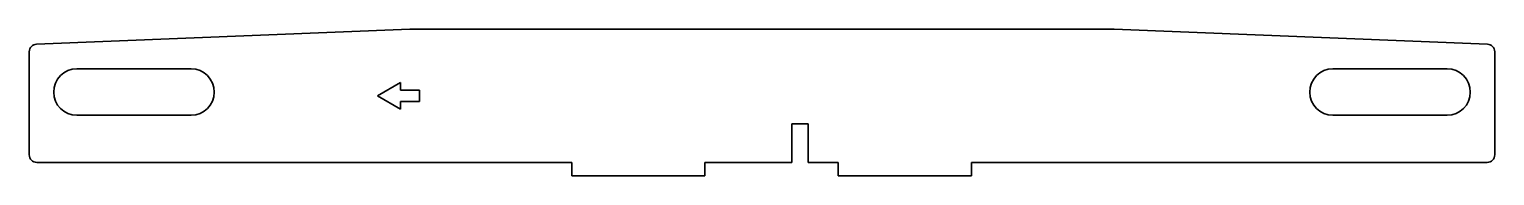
# Model space of a CAD drawing. Header units: millimetres. Extents: x 0 to 385, y 0 to 39.
import ezdxf

# ---------------------------------------------------------------- set-up
doc = ezdxf.new("R2010")
doc.units = ezdxf.units.MM
doc.layers.add('SIMUMAK Visible (ISO)', color=7, linetype='Continuous', lineweight=35)

# ---------------------------------------------------------------- blocks, each defined once
blk = doc.blocks.new('SIL-027-CIAS-02_Sheet_4_SIL-027-CIAS-02')
at = {"layer": 'SIMUMAK Visible (ISO)'}
for p, q in [((-92.5, 19.25), (-190.58, 15.33)), ((-92.5, 19.25), (92.5, 19.25)), ((190.58, 15.33), (92.5, 19.25)), ((-192.5, -13.75), (-192.5, 13.33)), ((192.5, 13.33), (192.5, -13.75)), ((-180, 8.85), (-150, 8.85)), ((150, 8.85), (180, 8.85)), ((-101.06, 1.75), (-95, 5.25)), ((-95, 5.25), (-95, 3.25)), ((-95, -1.75), (-101.06, 1.75)), ((-95, 3.25), (-90, 3.25)), ((-95, 0.25), (-95, -1.75)), ((-90, 0.25), (-95, 0.25)), ((-90, 3.25), (-90, 0.25)), ((-150, -3.35), (-180, -3.35)), ((180, -3.35), (150, -3.35)), ((7.8, -5.65), (12.1, -5.65)), ((7.8, -15.75), (7.8, -5.65)), ((12.1, -5.65), (12.1, -15.75)), ((-50, -15.75), (-190.5, -15.75)), ((-50, -15.75), (-50, -19.25)), ((-50, -19.25), (-15, -19.25)), ((7.8, -15.75), (-15, -15.75)), ((-15, -19.25), (-15, -15.75)), ((20, -15.75), (12.1, -15.75)), ((20, -15.75), (20, -19.25)), ((20, -19.25), (55, -19.25)), ((190.5, -15.75), (55, -15.75)), ((55, -19.25), (55, -15.75))]:
    blk.add_line(p, q, dxfattribs=at)
at = {"layer": 'SIMUMAK Visible (ISO)', "extrusion": (0, 0, -1)}
for centre, radius, start, end in [((190.5, 13.33), 2, 0, 87.7094), ((-190.5, 13.33), 2, 92.2906, 180), ((180, 2.75), 6.1, 270, 90), ((150, 2.75), 6.1, 90, 270), ((-150, 2.75), 6.1, 270, 90), ((-180, 2.75), 6.1, 90, 270), ((190.5, -13.75), 2, 270, 0), ((-190.5, -13.75), 2, 180, 270)]:
    blk.add_arc(centre, radius, start, end, dxfattribs=at)

msp = doc.modelspace()

# ---------------------------------------------------------------- block references
msp.add_blockref('SIL-027-CIAS-02_Sheet_4_SIL-027-CIAS-02', (192.5, 19.25))

doc.saveas('drawing.dxf')
